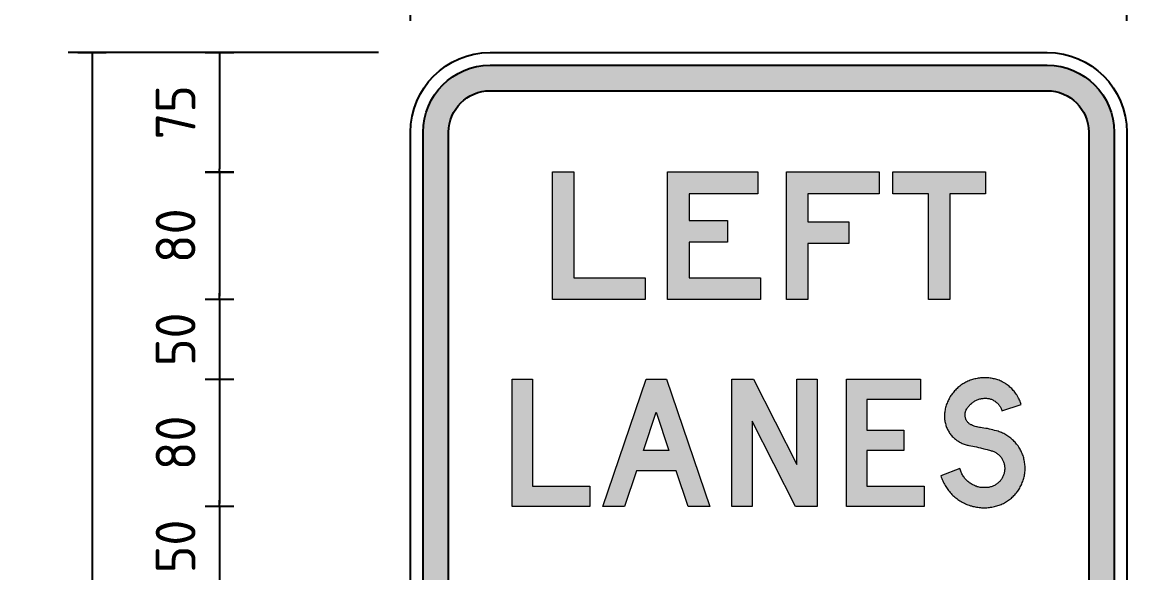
# Model space of a CAD drawing. Extents: x 0 to 420, y 0 to 297.
# Drawn here: x 117.3 to 186.7, y 192.3 to 226.9 of the extents above; entities that cross this region are included whole.
import ezdxf

# ---------------------------------------------------------------- set-up
doc = ezdxf.new("R2010")
doc.units = 0
doc.layers.get('0').update_dxf_attribs({"linetype": 'CONTINUOUS'})
doc.layers.get('DEFPOINTS').update_dxf_attribs({"linetype": 'CONTINUOUS'})
for name, color, linetype in [('L25', 1, 'CONTINUOUS'), ('L35', 3, 'CONTINUOUS'), ('T25', 1, 'CONTINUOUS')]:
    doc.layers.add(name, color=color, linetype=linetype)
doc.styles.add('ISO', font='iso3098b.shx')
doc.dimstyles.new('SIGNSDIM', dxfattribs={"dimtxt": 2.5, "dimasz": 0.2, "dimexe": 1.5, "dimexo": 2, "dimgap": 1.5, "dimtad": 1, "dimdec": 4, "dimlfac": 10, "dimrnd": 1, "dimdsep": 46, "dimtxsty": 'ISO', "dimblk": 'SGNDIM', "dimcen": 2.5, "dimse2": 1, "dimadec": 0, "dimazin": 0, "dimtfac": 1, "dimtdec": 4, "dimtix": 1, "dimtmove": 0, "dimatfit": 3, "dimldrblk": 'SGNDIM', "dimfxl": 1, "dimtolj": 1, "dimtzin": 0, "dimarcsym": 0})

# ---------------------------------------------------------------- blocks, each defined once
blk = doc.blocks.new('SGNDIM')
for p, q in [((0, 4.5), (0, -4.5)), ((0, 0), (-1, 0))]:
    blk.add_line(p, q)
blk = doc.blocks.new('*D13')
at = {"layer": 'DEFPOINTS', "color": 0, "transparency": 16777216}
for p in [(186.698, 237.943), (141.698, 224.943), (186.698, 224.943)]:
    blk.add_point(p, dxfattribs=at)
at = {"layer": 'T25', "color": 0, "lineweight": -2, "transparency": 16777216}
for p, q in [((141.698, 226.943), (141.698, 239.443)), ((186.698, 226.943), (186.698, 239.443)), ((141.898, 237.943), (186.498, 237.943))]:
    blk.add_line(p, q, dxfattribs=at)
at = {"layer": 'T25', "color": 0, "lineweight": -2, "transparency": 16777216, "xscale": 0.2, "yscale": 0.2, "zscale": 0.2, "rotation": 180}
blk.add_blockref('SGNDIM', (141.698, 237.943), dxfattribs=at)
at = {"layer": 'T25', "color": 0, "lineweight": -2, "transparency": 16777216, "xscale": 0.2, "yscale": 0.2, "zscale": 0.2}
blk.add_blockref('SGNDIM', (186.698, 237.943), dxfattribs=at)
at = {"layer": 'T25', "color": 0, "transparency": 16777216, "insert": (164.198, 240.693), "char_height": 2.5, "attachment_point": 5, "style": 'ISO'}
blk.add_mtext('\\A1;450', dxfattribs=at)
blk = doc.blocks.new('*D20')
at = {"layer": 'DEFPOINTS', "color": 0, "transparency": 16777216}
for p in [(141.698, 196.443), (129.698, 191.443), (141.698, 191.443)]:
    blk.add_point(p, dxfattribs=at)
at = {"layer": 'T25', "color": 0, "lineweight": -2, "transparency": 16777216}
for p, q in [((129.698, 196.643), (129.698, 196.843)), ((129.698, 196.443), (129.698, 191.443)), ((129.698, 191.243), (129.698, 191.043))]:
    blk.add_line(p, q, dxfattribs=at)
at = {"layer": 'T25', "color": 0, "lineweight": -2, "transparency": 16777216, "xscale": 0.2, "yscale": 0.2, "zscale": 0.2}
for p, rotation in [((129.698, 196.443), 270), ((129.698, 191.443), 90)]:
    blk.add_blockref('SGNDIM', p, dxfattribs=dict(at, rotation=rotation))
at = {"layer": 'T25', "color": 0, "transparency": 16777216, "insert": (126.948, 193.943), "char_height": 2.5, "attachment_point": 5, "rotation": 90, "style": 'ISO'}
blk.add_mtext('\\A1;50', dxfattribs=at)
blk = doc.blocks.new('*D21')
at = {"layer": 'DEFPOINTS', "color": 0, "transparency": 16777216}
for p in [(141.698, 204.443), (129.698, 196.443), (141.698, 196.443)]:
    blk.add_point(p, dxfattribs=at)
at = {"layer": 'T25', "color": 0, "lineweight": -2, "transparency": 16777216}
blk.add_line((129.698, 204.243), (129.698, 196.643), dxfattribs=at)
at = {"layer": 'T25', "color": 0, "lineweight": -2, "transparency": 16777216, "xscale": 0.2, "yscale": 0.2, "zscale": 0.2}
for p, rotation in [((129.698, 204.443), 90), ((129.698, 196.443), 270)]:
    blk.add_blockref('SGNDIM', p, dxfattribs=dict(at, rotation=rotation))
at = {"layer": 'T25', "color": 0, "transparency": 16777216, "insert": (126.948, 200.443), "char_height": 2.5, "attachment_point": 5, "rotation": 90, "style": 'ISO'}
blk.add_mtext('\\A1;80', dxfattribs=at)
blk = doc.blocks.new('*D22')
at = {"layer": 'DEFPOINTS', "color": 0, "transparency": 16777216}
for p in [(141.698, 209.443), (129.698, 204.443), (141.698, 204.443)]:
    blk.add_point(p, dxfattribs=at)
at = {"layer": 'T25', "color": 0, "lineweight": -2, "transparency": 16777216}
for p, q in [((129.698, 209.643), (129.698, 209.843)), ((129.698, 209.443), (129.698, 204.443)), ((129.698, 204.243), (129.698, 204.043))]:
    blk.add_line(p, q, dxfattribs=at)
at = {"layer": 'T25', "color": 0, "lineweight": -2, "transparency": 16777216, "xscale": 0.2, "yscale": 0.2, "zscale": 0.2}
for p, rotation in [((129.698, 209.443), 270), ((129.698, 204.443), 90)]:
    blk.add_blockref('SGNDIM', p, dxfattribs=dict(at, rotation=rotation))
at = {"layer": 'T25', "color": 0, "transparency": 16777216, "insert": (126.948, 206.943), "char_height": 2.5, "attachment_point": 5, "rotation": 90, "style": 'ISO'}
blk.add_mtext('\\A1;50', dxfattribs=at)
blk = doc.blocks.new('*D23')
at = {"layer": 'DEFPOINTS', "color": 0, "transparency": 16777216}
for p in [(141.698, 217.443), (129.698, 209.443), (141.698, 209.443)]:
    blk.add_point(p, dxfattribs=at)
at = {"layer": 'T25', "color": 0, "lineweight": -2, "transparency": 16777216}
blk.add_line((129.698, 217.243), (129.698, 209.643), dxfattribs=at)
at = {"layer": 'T25', "color": 0, "lineweight": -2, "transparency": 16777216, "xscale": 0.2, "yscale": 0.2, "zscale": 0.2}
for p, rotation in [((129.698, 217.443), 90), ((129.698, 209.443), 270)]:
    blk.add_blockref('SGNDIM', p, dxfattribs=dict(at, rotation=rotation))
at = {"layer": 'T25', "color": 0, "transparency": 16777216, "insert": (126.948, 213.443), "char_height": 2.5, "attachment_point": 5, "rotation": 90, "style": 'ISO'}
blk.add_mtext('\\A1;80', dxfattribs=at)
blk = doc.blocks.new('*D24')
at = {"layer": 'DEFPOINTS', "color": 0, "transparency": 16777216}
for p in [(141.698, 224.943), (129.698, 217.443), (141.698, 217.443)]:
    blk.add_point(p, dxfattribs=at)
at = {"layer": 'T25', "color": 0, "lineweight": -2, "transparency": 16777216}
for p, q in [((139.698, 224.943), (128.198, 224.943)), ((129.698, 224.743), (129.698, 217.643))]:
    blk.add_line(p, q, dxfattribs=at)
at = {"layer": 'T25', "color": 0, "lineweight": -2, "transparency": 16777216, "xscale": 0.2, "yscale": 0.2, "zscale": 0.2}
for p, rotation in [((129.698, 224.943), 90), ((129.698, 217.443), 270)]:
    blk.add_blockref('SGNDIM', p, dxfattribs=dict(at, rotation=rotation))
at = {"layer": 'T25', "color": 0, "transparency": 16777216, "insert": (126.948, 221.193), "char_height": 2.5, "attachment_point": 5, "rotation": 90, "style": 'ISO'}
blk.add_mtext('\\A1;75', dxfattribs=at)
blk = doc.blocks.new('*D40')
at = {"layer": 'DEFPOINTS', "color": 0, "transparency": 16777216}
for p in [(141.698, 224.943), (121.698, 149.943), (141.698, 149.943)]:
    blk.add_point(p, dxfattribs=at)
at = {"layer": 'T25', "color": 0, "lineweight": -2, "transparency": 16777216}
for p, q in [((139.698, 224.943), (120.198, 224.943)), ((121.698, 224.743), (121.698, 150.143)), ((139.698, 149.943), (120.198, 149.943))]:
    blk.add_line(p, q, dxfattribs=at)
at = {"layer": 'T25', "color": 0, "lineweight": -2, "transparency": 16777216, "xscale": 0.2, "yscale": 0.2, "zscale": 0.2}
for p, rotation in [((121.698, 224.943), 90), ((121.698, 149.943), 270)]:
    blk.add_blockref('SGNDIM', p, dxfattribs=dict(at, rotation=rotation))
at = {"layer": 'T25', "color": 0, "transparency": 16777216, "insert": (118.948, 187.443), "char_height": 2.5, "attachment_point": 5, "rotation": 90, "style": 'ISO'}
blk.add_mtext('\\A1;750', dxfattribs=at)

msp = doc.modelspace()

# ---------------------------------------------------------------- hatches: boundary and pattern name
at = {"layer": 'L25'}
h = msp.add_hatch(color=256, dxfattribs=at)
edge = h.paths.add_edge_path(flags=16)
edge.add_line((144.097897, 154.943323), (144.097897, 219.943323))
edge.add_arc((146.697897, 219.943323), 2.6, 90, 180, ccw=False)
edge.add_line((146.697897, 222.543323), (181.697897, 222.543323))
edge.add_arc((181.697897, 219.943323), 2.6, 0, 90, ccw=False)
edge.add_line((184.297897, 219.943323), (184.297897, 154.943323))
edge.add_arc((181.697897, 154.943323), 2.6, -90, 0, ccw=False)
edge.add_line((181.697897, 152.343323), (146.697897, 152.343323))
edge.add_arc((146.697897, 154.943323), 2.6, 180, 270, ccw=False)
edge = h.paths.add_edge_path()
edge.add_line((142.497897, 154.943323), (142.497897, 219.943323))
edge.add_arc((146.697897, 219.943323), 4.2, 90, 180, ccw=False)
edge.add_line((146.697897, 224.143323), (181.697897, 224.143323))
edge.add_arc((181.697897, 219.943323), 4.2, 0, 90, ccw=False)
edge.add_line((185.897897, 219.943323), (185.897897, 154.943323))
edge.add_arc((181.697897, 154.943323), 4.2, -90, 0, ccw=False)
edge.add_line((181.697897, 150.743323), (146.697897, 150.743323))
edge.add_arc((146.697897, 154.943323), 4.2, 180, 270, ccw=False)
h = msp.add_hatch(color=256, dxfattribs=at)
h.paths.add_polyline_path([(171.987585, 217.446086), (177.823229, 217.446086), (177.823229, 216.084032), (175.583407, 216.084032), (175.583407, 209.443263), (174.227407, 209.443263), (174.227407, 216.084032), (171.987585, 216.084032)])
h.paths.add_polyline_path([(165.310494, 217.446086), (171.146138, 217.446086), (171.146138, 216.084032), (166.666494, 216.084032), (166.666494, 214.322442), (169.227156, 214.322442), (169.227156, 212.966442), (166.666494, 212.966442), (166.666494, 209.443263), (165.310494, 209.443263)])
h.paths.add_polyline_path([(157.852492, 217.446086), (163.52469, 217.446086), (163.52469, 216.084032), (159.208493, 216.084032), (159.208493, 214.407192), (161.605708, 214.407192), (161.605708, 213.045138), (159.208493, 213.045138), (159.208493, 210.805317), (163.688137, 210.805317), (163.688137, 209.443263), (157.852492, 209.443263)])
h.paths.add_polyline_path([(150.61242, 217.446086), (151.96842, 217.446086), (151.96842, 210.805317), (156.448064, 210.805317), (156.448064, 209.443263), (150.61242, 209.443263)])
h = msp.add_hatch(color=256, dxfattribs=at)
h.paths.add_polyline_path([(169.087923, 204.443012), (173.72496, 204.443012), (173.72496, 203.165708), (170.371281, 203.165708), (170.371281, 201.246725), (172.683746, 201.246725), (172.683746, 199.963368), (170.371281, 199.963368), (170.371281, 197.723546), (173.967103, 197.723546), (173.967103, 196.446242), (169.087923, 196.446242)])
h.paths.add_polyline_path([(161.890225, 204.443012), (163.246226, 204.443012), (165.96428, 199.0856), (165.96428, 204.443012), (167.241584, 204.443012), (167.241584, 196.446242), (165.885583, 196.446242), (163.167529, 201.803654), (163.167529, 196.446242), (161.890225, 196.446242)])
h.paths.add_polyline_path([(153.784492, 196.446242), (156.502546, 204.443012), (157.77985, 204.443012), (160.497904, 196.446242), (159.13585, 196.446242), (158.379153, 198.686064), (155.903242, 198.686064), (155.140492, 196.446242)])
h.paths.add_polyline_path([(157.937243, 199.963368), (156.339099, 199.963368), (157.138171, 202.366636)], flags=16)
h.paths.add_polyline_path([(148.082026, 204.443012), (149.35933, 204.443012), (149.35933, 197.723546), (152.961206, 197.723546), (152.961206, 196.446242), (148.082026, 196.446242)])
h.paths.add_polyline_path([(178.852336, 202.445333), (180.050943, 202.844869), (180.032783, 202.917511), (180.008568, 202.984101), (179.984354, 203.056744), (179.954086, 203.123333), (179.923818, 203.189922), (179.893551, 203.256511), (179.857229, 203.323101), (179.820908, 203.383637), (179.784586, 203.450226), (179.742211, 203.510762), (179.699836, 203.571297), (179.657461, 203.625779), (179.609033, 203.686315), (179.560604, 203.740797), (179.512176, 203.795279), (179.463747, 203.849762), (179.409265, 203.89819), (179.354783, 203.946619), (179.3003, 203.995047), (179.239765, 204.043476), (179.185283, 204.085851), (179.124747, 204.128226), (179.064211, 204.170601), (178.997622, 204.206922), (178.937086, 204.243244), (178.870497, 204.279565), (178.803908, 204.309833), (178.737318, 204.340101), (178.670729, 204.370369), (178.598086, 204.394583), (178.531497, 204.418797), (178.458854, 204.436958), (178.392265, 204.455119), (178.319622, 204.47328), (178.246979, 204.49144), (178.174336, 204.503547), (178.101693, 204.509601), (178.02905, 204.515655), (177.956407, 204.521708), (177.877711, 204.527762), (177.805068, 204.527762), (177.732425, 204.527762), (177.659782, 204.521708), (177.587139, 204.521708), (177.508443, 204.515655), (177.4358, 204.509601), (177.363157, 204.497494), (177.284461, 204.485387), (177.211818, 204.47328), (177.139175, 204.455119), (177.066532, 204.436958), (176.993889, 204.418797), (176.9273, 204.394583), (176.854657, 204.370369), (176.782014, 204.340101), (176.715425, 204.315887), (176.648836, 204.279565), (176.582246, 204.249297), (176.515657, 204.212976), (176.449068, 204.176655), (176.388532, 204.140333), (176.321943, 204.097958), (176.261407, 204.055583), (176.200871, 204.007154), (176.146389, 203.964779), (176.085853, 203.916351), (176.031371, 203.861869), (175.976889, 203.81344), (175.922407, 203.758958), (175.873978, 203.704476), (175.82555, 203.649994), (175.777121, 203.589458), (175.728693, 203.528922), (175.686318, 203.468387), (175.643943, 203.407851), (175.607621, 203.347315), (175.565246, 203.280726), (175.528925, 203.214136), (175.492603, 203.147547), (175.462335, 203.080958), (175.432068, 203.014369), (175.4018, 202.941726), (175.377585, 202.875136), (175.353371, 202.802494), (175.33521, 202.729851), (175.310996, 202.657208), (175.292835, 202.584565), (175.280728, 202.511922), (175.268621, 202.439279), (175.256514, 202.366636), (175.25046, 202.300047), (175.244407, 202.233458), (175.238353, 202.166868), (175.238353, 202.106333), (175.238353, 202.039743), (175.244407, 201.973154), (175.25046, 201.906565), (175.256514, 201.846029), (175.268621, 201.77944), (175.280728, 201.71285), (175.298889, 201.652315), (175.31705, 201.585725), (175.33521, 201.52519), (175.353371, 201.464654), (175.377585, 201.404118), (175.407853, 201.343583), (175.432068, 201.283047), (175.462335, 201.228565), (175.498657, 201.168029), (175.528925, 201.113547), (175.565246, 201.059065), (175.607621, 201.004582), (175.643943, 200.956154), (175.686318, 200.901672), (175.728693, 200.853243), (175.777121, 200.804815), (175.82555, 200.76244), (175.873978, 200.720065), (175.922407, 200.67769), (175.970835, 200.635315), (176.025318, 200.598993), (176.0798, 200.562672), (176.134282, 200.52635), (176.188764, 200.496082), (176.243246, 200.465814), (176.297728, 200.435547), (176.358264, 200.411332), (176.412746, 200.387118), (176.473282, 200.362904), (176.533818, 200.344743), (176.594353, 200.326582), (176.654889, 200.308422), (176.715425, 200.296314), (176.775961, 200.284207), (176.897032, 200.266047), (177.018104, 200.241832), (177.133121, 200.211564), (177.254193, 200.18735), (177.375264, 200.157082), (177.496336, 200.126814), (177.708211, 200.072332), (177.920086, 200.01785), (178.131961, 199.963368), (178.18039, 199.951261), (178.234872, 199.939154), (178.2833, 199.920993), (178.331729, 199.902832), (178.374104, 199.878618), (178.422532, 199.854404), (178.464907, 199.830189), (178.507282, 199.799921), (178.549657, 199.769654), (178.592032, 199.739386), (178.634407, 199.709118), (178.670729, 199.672796), (178.70705, 199.636475), (178.743372, 199.600154), (178.77364, 199.557779), (178.803908, 199.515404), (178.834175, 199.473029), (178.864443, 199.430654), (178.888658, 199.382225), (178.912872, 199.33985), (178.931033, 199.291421), (178.949193, 199.242993), (178.967354, 199.194564), (178.979461, 199.146136), (178.991568, 199.097707), (179.003675, 199.043225), (179.015783, 198.994796), (179.015783, 198.940314), (179.021836, 198.891886), (179.021836, 198.837403), (179.021836, 198.788975), (179.015783, 198.734493), (179.015783, 198.686064), (179.003675, 198.631582), (178.991568, 198.583153), (178.979461, 198.528671), (178.967354, 198.480243), (178.949193, 198.431814), (178.931033, 198.383385), (178.906818, 198.334957), (178.888658, 198.286528), (178.85839, 198.2381), (178.834175, 198.195725), (178.803908, 198.15335), (178.77364, 198.110975), (178.737318, 198.0686), (178.70705, 198.026225), (178.670729, 197.989903), (178.628354, 197.953582), (178.592032, 197.91726), (178.549657, 197.886993), (178.507282, 197.856725), (178.464907, 197.826457), (178.416479, 197.796189), (178.374104, 197.771975), (178.325675, 197.74776), (178.277247, 197.7296), (178.228818, 197.705385), (178.18039, 197.693278), (178.125907, 197.675117), (178.077479, 197.66301), (178.022997, 197.650903), (177.974568, 197.64485), (177.914032, 197.638796), (177.853497, 197.632742), (177.792961, 197.632742), (177.726372, 197.632742), (177.665836, 197.632742), (177.6053, 197.638796), (177.544764, 197.64485), (177.484229, 197.650903), (177.423693, 197.66301), (177.363157, 197.681171), (177.302621, 197.693278), (177.248139, 197.717492), (177.187604, 197.735653), (177.133121, 197.759867), (177.078639, 197.784082), (177.018104, 197.808296), (176.969675, 197.838564), (176.915193, 197.874885), (176.860711, 197.905153), (176.812282, 197.941475), (176.763854, 197.977796), (176.715425, 198.020171), (176.67305, 198.062546), (176.624621, 198.104921), (176.582246, 198.147296), (176.545925, 198.195725), (176.50355, 198.2381), (176.467228, 198.292582), (176.436961, 198.34101), (176.400639, 198.395493), (176.370371, 198.443921), (176.340103, 198.498403), (176.315889, 198.552886), (176.291675, 198.613421), (176.267461, 198.667903), (176.2493, 198.728439), (176.231139, 198.788975), (176.212978, 198.843457), (175.014371, 198.365225), (175.038585, 198.286528), (175.068853, 198.213885), (175.099121, 198.141243), (175.129389, 198.062546), (175.159657, 197.989903), (175.195978, 197.91726), (175.2323, 197.850671), (175.274675, 197.778028), (175.31705, 197.711439), (175.359425, 197.64485), (175.4018, 197.57826), (175.450228, 197.511671), (175.498657, 197.445082), (175.553139, 197.384546), (175.601568, 197.32401), (175.65605, 197.263475), (175.710532, 197.208992), (175.771068, 197.148457), (175.831603, 197.093975), (175.892139, 197.045546), (175.952675, 196.991064), (176.013211, 196.942635), (176.0798, 196.894207), (176.146389, 196.851832), (176.212978, 196.803403), (176.279568, 196.767082), (176.352211, 196.724707), (176.424853, 196.688385), (176.497496, 196.652064), (176.570139, 196.615742), (176.642782, 196.585474), (176.715425, 196.555207), (176.794121, 196.530992), (176.866764, 196.500724), (176.945461, 196.482564), (177.024157, 196.458349), (177.0968, 196.440189), (177.175496, 196.422028), (177.260246, 196.409921), (177.338943, 196.397814), (177.417639, 196.385706), (177.496336, 196.379653), (177.575032, 196.373599), (177.653729, 196.373599), (177.738479, 196.367546), (177.817175, 196.373599), (177.895872, 196.373599), (177.974568, 196.379653), (178.059318, 196.39176), (178.138015, 196.397814), (178.216711, 196.415974), (178.295407, 196.428082), (178.374104, 196.446242), (178.446747, 196.464403), (178.51939, 196.482564), (178.592032, 196.506778), (178.664675, 196.530992), (178.731265, 196.555207), (178.803908, 196.585474), (178.870497, 196.615742), (178.937086, 196.64601), (179.003675, 196.682332), (179.070265, 196.718653), (179.136854, 196.754974), (179.19739, 196.797349), (179.263979, 196.839724), (179.324515, 196.882099), (179.378997, 196.930528), (179.439533, 196.978957), (179.494015, 197.027385), (179.548497, 197.081867), (179.602979, 197.130296), (179.657461, 197.184778), (179.70589, 197.245314), (179.754318, 197.299796), (179.802747, 197.360332), (179.845122, 197.420867), (179.887497, 197.481403), (179.929872, 197.547992), (179.966193, 197.608528), (180.002515, 197.675117), (180.038836, 197.741707), (180.075158, 197.808296), (180.105426, 197.880939), (180.12964, 197.947528), (180.159908, 198.020171), (180.184122, 198.092814), (180.202283, 198.165457), (180.226497, 198.2381), (180.244658, 198.310743), (180.256765, 198.383385), (180.274926, 198.456028), (180.280979, 198.528671), (180.293086, 198.607368), (180.29914, 198.680011), (180.305194, 198.752653), (180.305194, 198.83135), (180.305194, 198.903993), (180.29914, 198.982689), (180.293086, 199.055332), (180.287033, 199.134028), (180.274926, 199.206671), (180.262819, 199.279314), (180.250711, 199.351957), (180.232551, 199.4246), (180.21439, 199.503296), (180.196229, 199.569886), (180.172015, 199.642529), (180.141747, 199.715171), (180.117533, 199.781761), (180.087265, 199.854404), (180.056997, 199.920993), (180.020676, 199.987582), (179.984354, 200.054172), (179.948033, 200.120761), (179.905658, 200.181297), (179.863283, 200.247886), (179.820908, 200.308422), (179.772479, 200.362904), (179.724051, 200.423439), (179.675622, 200.477922), (179.627193, 200.538457), (179.572711, 200.586886), (179.518229, 200.641368), (179.457693, 200.689797), (179.403211, 200.738225), (179.342675, 200.786654), (179.28214, 200.829029), (179.221604, 200.871404), (179.155015, 200.913779), (179.094479, 200.9501), (179.02789, 200.986422), (178.9613, 201.022743), (178.894711, 201.059065), (178.822068, 201.089332), (178.755479, 201.113547), (178.682836, 201.143815), (178.610193, 201.168029), (178.501229, 201.198297), (178.392265, 201.228565), (178.2833, 201.258832), (178.168282, 201.2891), (178.059318, 201.313315), (177.9443, 201.337529), (177.835336, 201.35569), (177.720318, 201.37385), (177.6053, 201.392011), (177.496336, 201.404118), (177.429747, 201.416225), (177.363157, 201.428333), (177.302621, 201.44044), (177.242086, 201.452547), (177.175496, 201.470708), (177.114961, 201.494922), (177.054425, 201.513083), (176.993889, 201.537297), (176.933354, 201.567565), (176.897032, 201.579672), (176.866764, 201.603886), (176.830443, 201.622047), (176.800175, 201.646261), (176.769907, 201.670475), (176.739639, 201.69469), (176.715425, 201.724958), (176.691211, 201.755225), (176.666996, 201.785493), (176.642782, 201.815761), (176.624621, 201.852083), (176.606461, 201.888404), (176.5883, 201.918672), (176.576193, 201.954993), (176.558032, 201.997368), (176.551978, 202.03369), (176.539871, 202.070011), (176.533818, 202.106333), (176.533818, 202.148708), (176.533818, 202.185029), (176.533818, 202.227404), (176.533818, 202.263726), (176.539871, 202.306101), (176.545925, 202.342422), (176.558032, 202.378743), (176.570139, 202.415065), (176.582246, 202.45744), (176.594353, 202.487708), (176.612514, 202.524029), (176.642782, 202.572458), (176.67305, 202.620886), (176.703318, 202.669315), (176.733586, 202.71169), (176.769907, 202.754065), (176.806229, 202.79644), (176.84255, 202.838815), (176.884925, 202.875136), (176.9273, 202.911458), (176.969675, 202.947779), (177.01205, 202.984101), (177.060479, 203.014369), (177.102854, 203.044636), (177.151282, 203.074904), (177.199711, 203.099119), (177.254193, 203.123333), (177.302621, 203.147547), (177.357104, 203.165708), (177.405532, 203.183869), (177.460014, 203.202029), (177.514497, 203.214136), (177.568979, 203.226244), (177.623461, 203.232297), (177.677943, 203.238351), (177.732425, 203.244404), (177.786907, 203.244404), (177.835336, 203.244404), (177.889818, 203.244404), (177.938247, 203.238351), (177.986675, 203.232297), (178.041157, 203.22019), (178.089586, 203.208083), (178.138015, 203.195976), (178.186443, 203.177815), (178.234872, 203.159654), (178.2833, 203.13544), (178.325675, 203.111226), (178.36805, 203.087011), (178.416479, 203.056744), (178.4528, 203.026476), (178.495175, 202.996208), (178.53755, 202.96594), (178.573872, 202.929619), (178.610193, 202.893297), (178.640461, 202.850922), (178.670729, 202.808547), (178.700997, 202.772226), (178.731265, 202.723797), (178.755479, 202.681422), (178.779693, 202.639047), (178.803908, 202.590618), (178.822068, 202.54219), (178.840229, 202.493761)])

# ---------------------------------------------------------------- linework, layer by layer
for points in [[(142.497897, 154.943323), (142.497897, 219.943323, -0.414213562), (146.697897, 224.143323), (181.697897, 224.143323, -0.414213562), (185.897897, 219.943323), (185.897897, 154.943323, -0.414213562), (181.697897, 150.743323), (146.697897, 150.743323, -0.414213562)], [(144.097897, 154.943323), (144.097897, 219.943323, -0.414213562), (146.697897, 222.543323), (181.697897, 222.543323, -0.414213562), (184.297897, 219.943323), (184.297897, 154.943323, -0.414213562), (181.697897, 152.343323), (146.697897, 152.343323, -0.414213562)]]:
    msp.add_lwpolyline(points, format="xyb", close=True, dxfattribs=at)
at = {"layer": 'L25', "lineweight": 0}
for points in [[(150.61242, 217.446086), (151.96842, 217.446086), (151.96842, 210.805317), (156.448064, 210.805317), (156.448064, 209.443263), (150.61242, 209.443263), (150.61242, 217.446086)], [(157.852492, 217.446086), (163.52469, 217.446086), (163.52469, 216.084032), (159.208493, 216.084032), (159.208493, 214.407192), (161.605708, 214.407192), (161.605708, 213.045138), (159.208493, 213.045138), (159.208493, 210.805317), (163.688137, 210.805317), (163.688137, 209.443263), (157.852492, 209.443263), (157.852492, 217.446086)], [(165.310494, 217.446086), (171.146138, 217.446086), (171.146138, 216.084032), (166.666494, 216.084032), (166.666494, 214.322442), (169.227156, 214.322442), (169.227156, 212.966442), (166.666494, 212.966442), (166.666494, 209.443263), (165.310494, 209.443263), (165.310494, 217.446086)], [(171.987585, 217.446086), (177.823229, 217.446086), (177.823229, 216.084032), (175.583407, 216.084032), (175.583407, 209.443263), (174.227407, 209.443263), (174.227407, 216.084032), (171.987585, 216.084032), (171.987585, 217.446086)], [(148.082026, 204.443012), (149.35933, 204.443012), (149.35933, 197.723546), (152.961206, 197.723546), (152.961206, 196.446242), (148.082026, 196.446242), (148.082026, 204.443012)], [(153.784492, 196.446242), (156.502546, 204.443012), (157.77985, 204.443012), (160.497904, 196.446242), (159.13585, 196.446242), (158.379153, 198.686064), (155.903242, 198.686064), (155.140492, 196.446242), (153.784492, 196.446242)], [(161.890225, 204.443012), (163.246226, 204.443012), (165.96428, 199.0856), (165.96428, 204.443012), (167.241584, 204.443012), (167.241584, 196.446242), (165.885583, 196.446242), (163.167529, 201.803654), (163.167529, 196.446242), (161.890225, 196.446242), (161.890225, 204.443012)], [(169.087923, 204.443012), (173.72496, 204.443012), (173.72496, 203.165708), (170.371281, 203.165708), (170.371281, 201.246725), (172.683746, 201.246725), (172.683746, 199.963368), (170.371281, 199.963368), (170.371281, 197.723546), (173.967103, 197.723546), (173.967103, 196.446242), (169.087923, 196.446242), (169.087923, 204.443012)], [(178.852336, 202.445333), (180.050943, 202.844869), (180.032783, 202.917511), (180.008568, 202.984101), (179.984354, 203.056744), (179.954086, 203.123333), (179.923818, 203.189922), (179.893551, 203.256511), (179.857229, 203.323101), (179.820908, 203.383637), (179.784586, 203.450226), (179.742211, 203.510762), (179.699836, 203.571297), (179.657461, 203.625779), (179.609033, 203.686315), (179.560604, 203.740797), (179.512176, 203.795279), (179.463747, 203.849762), (179.409265, 203.89819), (179.354783, 203.946619), (179.3003, 203.995047), (179.239765, 204.043476), (179.185283, 204.085851), (179.124747, 204.128226), (179.064211, 204.170601), (178.997622, 204.206922), (178.937086, 204.243244), (178.870497, 204.279565), (178.803908, 204.309833), (178.737318, 204.340101), (178.670729, 204.370369), (178.598086, 204.394583), (178.531497, 204.418797), (178.458854, 204.436958), (178.392265, 204.455119), (178.319622, 204.47328), (178.246979, 204.49144), (178.174336, 204.503547), (178.101693, 204.509601), (178.02905, 204.515655), (177.956407, 204.521708), (177.877711, 204.527762), (177.805068, 204.527762), (177.732425, 204.527762), (177.659782, 204.521708), (177.587139, 204.521708), (177.508443, 204.515655), (177.4358, 204.509601), (177.363157, 204.497494), (177.284461, 204.485387), (177.211818, 204.47328), (177.139175, 204.455119), (177.066532, 204.436958), (176.993889, 204.418797), (176.9273, 204.394583), (176.854657, 204.370369), (176.782014, 204.340101), (176.715425, 204.315887), (176.648836, 204.279565), (176.582246, 204.249297), (176.515657, 204.212976), (176.449068, 204.176655), (176.388532, 204.140333), (176.321943, 204.097958), (176.261407, 204.055583), (176.200871, 204.007154), (176.146389, 203.964779), (176.085853, 203.916351), (176.031371, 203.861869), (175.976889, 203.81344), (175.922407, 203.758958), (175.873978, 203.704476), (175.82555, 203.649994), (175.777121, 203.589458), (175.728693, 203.528922), (175.686318, 203.468387), (175.643943, 203.407851), (175.607621, 203.347315), (175.565246, 203.280726), (175.528925, 203.214136), (175.492603, 203.147547), (175.462335, 203.080958), (175.432068, 203.014369), (175.4018, 202.941726), (175.377585, 202.875136), (175.353371, 202.802494), (175.33521, 202.729851), (175.310996, 202.657208), (175.292835, 202.584565), (175.280728, 202.511922), (175.268621, 202.439279), (175.256514, 202.366636), (175.25046, 202.300047), (175.244407, 202.233458), (175.238353, 202.166868), (175.238353, 202.106333), (175.238353, 202.039743), (175.244407, 201.973154), (175.25046, 201.906565), (175.256514, 201.846029), (175.268621, 201.77944), (175.280728, 201.71285), (175.298889, 201.652315), (175.31705, 201.585725), (175.33521, 201.52519), (175.353371, 201.464654), (175.377585, 201.404118), (175.407853, 201.343583), (175.432068, 201.283047), (175.462335, 201.228565), (175.498657, 201.168029), (175.528925, 201.113547), (175.565246, 201.059065), (175.607621, 201.004582), (175.643943, 200.956154), (175.686318, 200.901672), (175.728693, 200.853243), (175.777121, 200.804815), (175.82555, 200.76244), (175.873978, 200.720065), (175.922407, 200.67769), (175.970835, 200.635315), (176.025318, 200.598993), (176.0798, 200.562672), (176.134282, 200.52635), (176.188764, 200.496082), (176.243246, 200.465814), (176.297728, 200.435547), (176.358264, 200.411332), (176.412746, 200.387118), (176.473282, 200.362904), (176.533818, 200.344743), (176.594353, 200.326582), (176.654889, 200.308422), (176.715425, 200.296314), (176.775961, 200.284207), (176.897032, 200.266047), (177.018104, 200.241832), (177.133121, 200.211564), (177.254193, 200.18735), (177.375264, 200.157082), (177.496336, 200.126814), (177.708211, 200.072332), (177.920086, 200.01785), (178.131961, 199.963368), (178.18039, 199.951261), (178.234872, 199.939154), (178.2833, 199.920993), (178.331729, 199.902832), (178.374104, 199.878618), (178.422532, 199.854404), (178.464907, 199.830189), (178.507282, 199.799921), (178.549657, 199.769654), (178.592032, 199.739386), (178.634407, 199.709118), (178.670729, 199.672796), (178.70705, 199.636475), (178.743372, 199.600154), (178.77364, 199.557779), (178.803908, 199.515404), (178.834175, 199.473029), (178.864443, 199.430654), (178.888658, 199.382225), (178.912872, 199.33985), (178.931033, 199.291421), (178.949193, 199.242993), (178.967354, 199.194564), (178.979461, 199.146136), (178.991568, 199.097707), (179.003675, 199.043225), (179.015783, 198.994796), (179.015783, 198.940314), (179.021836, 198.891886), (179.021836, 198.837403), (179.021836, 198.788975), (179.015783, 198.734493), (179.015783, 198.686064), (179.003675, 198.631582), (178.991568, 198.583153), (178.979461, 198.528671), (178.967354, 198.480243), (178.949193, 198.431814), (178.931033, 198.383385), (178.906818, 198.334957), (178.888658, 198.286528), (178.85839, 198.2381), (178.834175, 198.195725), (178.803908, 198.15335), (178.77364, 198.110975), (178.737318, 198.0686), (178.70705, 198.026225), (178.670729, 197.989903), (178.628354, 197.953582), (178.592032, 197.91726), (178.549657, 197.886993), (178.507282, 197.856725), (178.464907, 197.826457), (178.416479, 197.796189), (178.374104, 197.771975), (178.325675, 197.74776), (178.277247, 197.7296), (178.228818, 197.705385), (178.18039, 197.693278), (178.125907, 197.675117), (178.077479, 197.66301), (178.022997, 197.650903), (177.974568, 197.64485), (177.914032, 197.638796), (177.853497, 197.632742), (177.792961, 197.632742), (177.726372, 197.632742), (177.665836, 197.632742), (177.6053, 197.638796), (177.544764, 197.64485), (177.484229, 197.650903), (177.423693, 197.66301), (177.363157, 197.681171), (177.302621, 197.693278), (177.248139, 197.717492), (177.187604, 197.735653), (177.133121, 197.759867), (177.078639, 197.784082), (177.018104, 197.808296), (176.969675, 197.838564), (176.915193, 197.874885), (176.860711, 197.905153), (176.812282, 197.941475), (176.763854, 197.977796), (176.715425, 198.020171), (176.67305, 198.062546), (176.624621, 198.104921), (176.582246, 198.147296), (176.545925, 198.195725), (176.50355, 198.2381), (176.467228, 198.292582), (176.436961, 198.34101), (176.400639, 198.395493), (176.370371, 198.443921), (176.340103, 198.498403), (176.315889, 198.552886), (176.291675, 198.613421), (176.267461, 198.667903), (176.2493, 198.728439), (176.231139, 198.788975), (176.212978, 198.843457), (175.014371, 198.365225), (175.038585, 198.286528), (175.068853, 198.213885), (175.099121, 198.141243), (175.129389, 198.062546), (175.159657, 197.989903), (175.195978, 197.91726), (175.2323, 197.850671), (175.274675, 197.778028), (175.31705, 197.711439), (175.359425, 197.64485), (175.4018, 197.57826), (175.450228, 197.511671), (175.498657, 197.445082), (175.553139, 197.384546), (175.601568, 197.32401), (175.65605, 197.263475), (175.710532, 197.208992), (175.771068, 197.148457), (175.831603, 197.093975), (175.892139, 197.045546), (175.952675, 196.991064), (176.013211, 196.942635), (176.0798, 196.894207), (176.146389, 196.851832), (176.212978, 196.803403), (176.279568, 196.767082), (176.352211, 196.724707), (176.424853, 196.688385), (176.497496, 196.652064), (176.570139, 196.615742), (176.642782, 196.585474), (176.715425, 196.555207), (176.794121, 196.530992), (176.866764, 196.500724), (176.945461, 196.482564), (177.024157, 196.458349), (177.0968, 196.440189), (177.175496, 196.422028), (177.260246, 196.409921), (177.338943, 196.397814), (177.417639, 196.385706), (177.496336, 196.379653), (177.575032, 196.373599), (177.653729, 196.373599), (177.738479, 196.367546), (177.817175, 196.373599), (177.895872, 196.373599), (177.974568, 196.379653), (178.059318, 196.39176), (178.138015, 196.397814), (178.216711, 196.415974), (178.295407, 196.428082), (178.374104, 196.446242), (178.446747, 196.464403), (178.51939, 196.482564), (178.592032, 196.506778), (178.664675, 196.530992), (178.731265, 196.555207), (178.803908, 196.585474), (178.870497, 196.615742), (178.937086, 196.64601), (179.003675, 196.682332), (179.070265, 196.718653), (179.136854, 196.754974), (179.19739, 196.797349), (179.263979, 196.839724), (179.324515, 196.882099), (179.378997, 196.930528), (179.439533, 196.978957), (179.494015, 197.027385), (179.548497, 197.081867), (179.602979, 197.130296), (179.657461, 197.184778), (179.70589, 197.245314), (179.754318, 197.299796), (179.802747, 197.360332), (179.845122, 197.420867), (179.887497, 197.481403), (179.929872, 197.547992), (179.966193, 197.608528), (180.002515, 197.675117), (180.038836, 197.741707), (180.075158, 197.808296), (180.105426, 197.880939), (180.12964, 197.947528), (180.159908, 198.020171), (180.184122, 198.092814), (180.202283, 198.165457), (180.226497, 198.2381), (180.244658, 198.310743), (180.256765, 198.383385), (180.274926, 198.456028), (180.280979, 198.528671), (180.293086, 198.607368), (180.29914, 198.680011), (180.305194, 198.752653), (180.305194, 198.83135), (180.305194, 198.903993), (180.29914, 198.982689), (180.293086, 199.055332), (180.287033, 199.134028), (180.274926, 199.206671), (180.262819, 199.279314), (180.250711, 199.351957), (180.232551, 199.4246), (180.21439, 199.503296), (180.196229, 199.569886), (180.172015, 199.642529), (180.141747, 199.715171), (180.117533, 199.781761), (180.087265, 199.854404), (180.056997, 199.920993), (180.020676, 199.987582), (179.984354, 200.054172), (179.948033, 200.120761), (179.905658, 200.181297), (179.863283, 200.247886), (179.820908, 200.308422), (179.772479, 200.362904), (179.724051, 200.423439), (179.675622, 200.477922), (179.627193, 200.538457), (179.572711, 200.586886), (179.518229, 200.641368), (179.457693, 200.689797), (179.403211, 200.738225), (179.342675, 200.786654), (179.28214, 200.829029), (179.221604, 200.871404), (179.155015, 200.913779), (179.094479, 200.9501), (179.02789, 200.986422), (178.9613, 201.022743), (178.894711, 201.059065), (178.822068, 201.089332), (178.755479, 201.113547), (178.682836, 201.143815), (178.610193, 201.168029), (178.501229, 201.198297), (178.392265, 201.228565), (178.2833, 201.258832), (178.168282, 201.2891), (178.059318, 201.313315), (177.9443, 201.337529), (177.835336, 201.35569), (177.720318, 201.37385), (177.6053, 201.392011), (177.496336, 201.404118), (177.429747, 201.416225), (177.363157, 201.428333), (177.302621, 201.44044), (177.242086, 201.452547), (177.175496, 201.470708), (177.114961, 201.494922), (177.054425, 201.513083), (176.993889, 201.537297), (176.933354, 201.567565), (176.897032, 201.579672), (176.866764, 201.603886), (176.830443, 201.622047), (176.800175, 201.646261), (176.769907, 201.670475), (176.739639, 201.69469), (176.715425, 201.724958), (176.691211, 201.755225), (176.666996, 201.785493), (176.642782, 201.815761), (176.624621, 201.852083), (176.606461, 201.888404), (176.5883, 201.918672), (176.576193, 201.954993), (176.558032, 201.997368), (176.551978, 202.03369), (176.539871, 202.070011), (176.533818, 202.106333), (176.533818, 202.148708), (176.533818, 202.185029), (176.533818, 202.227404), (176.533818, 202.263726), (176.539871, 202.306101), (176.545925, 202.342422), (176.558032, 202.378743), (176.570139, 202.415065), (176.582246, 202.45744), (176.594353, 202.487708), (176.612514, 202.524029), (176.642782, 202.572458), (176.67305, 202.620886), (176.703318, 202.669315), (176.733586, 202.71169), (176.769907, 202.754065), (176.806229, 202.79644), (176.84255, 202.838815), (176.884925, 202.875136), (176.9273, 202.911458), (176.969675, 202.947779), (177.01205, 202.984101), (177.060479, 203.014369), (177.102854, 203.044636), (177.151282, 203.074904), (177.199711, 203.099119), (177.254193, 203.123333), (177.302621, 203.147547), (177.357104, 203.165708), (177.405532, 203.183869), (177.460014, 203.202029), (177.514497, 203.214136), (177.568979, 203.226244), (177.623461, 203.232297), (177.677943, 203.238351), (177.732425, 203.244404), (177.786907, 203.244404), (177.835336, 203.244404), (177.889818, 203.244404), (177.938247, 203.238351), (177.986675, 203.232297), (178.041157, 203.22019), (178.089586, 203.208083), (178.138015, 203.195976), (178.186443, 203.177815), (178.234872, 203.159654), (178.2833, 203.13544), (178.325675, 203.111226), (178.36805, 203.087011), (178.416479, 203.056744), (178.4528, 203.026476), (178.495175, 202.996208), (178.53755, 202.96594), (178.573872, 202.929619), (178.610193, 202.893297), (178.640461, 202.850922), (178.670729, 202.808547), (178.700997, 202.772226), (178.731265, 202.723797), (178.755479, 202.681422), (178.779693, 202.639047), (178.803908, 202.590618), (178.822068, 202.54219), (178.840229, 202.493761)], [(157.937243, 199.963368), (156.339099, 199.963368), (157.138171, 202.366636), (157.937243, 199.963368)]]:
    msp.add_lwpolyline(points, close=True, dxfattribs=at)
at = {"layer": 'L35'}
msp.add_lwpolyline([(141.697897, 154.943323), (141.697897, 219.943323, -0.414213562), (146.697897, 224.943323), (181.697897, 224.943323, -0.414213562), (186.697897, 219.943323), (186.697897, 154.943323, -0.414213562), (181.697897, 149.943323), (146.697897, 149.943323, -0.414213562)], format="xyb", close=True, dxfattribs=at)

# ---------------------------------------------------------------- dimensions: what is measured, and where the dimension line sits
at = {"layer": 'T25'}
dim = msp.add_linear_dim(base=(186.697897, 237.943323), p1=(141.697897, 224.943323), p2=(186.697897, 224.943323), dimstyle='SIGNSDIM', override={"dimse2": 0}, dxfattribs=at)
dim.commit()
dim.dimension.update_dxf_attribs({"geometry": '*D13', "text_midpoint": (164.197897, 240.693323)})
for base, p1, p2, override, picture, middle in [((121.697897, 149.943323), (141.697897, 224.943323), (141.697897, 149.943323), {"dimse2": 0}, '*D40', (118.947897, 187.443323)), ((129.697897, 209.443323), (141.697897, 217.443323), (141.697897, 209.443323), {"dimse1": 1}, '*D23', (126.947897, 213.443323)), ((129.697897, 204.443323), (141.697897, 209.443323), (141.697897, 204.443323), {"dimse1": 1}, '*D22', (126.947897, 206.943323)), ((129.697897, 196.443323), (141.697897, 204.443323), (141.697897, 196.443323), {"dimse1": 1}, '*D21', (126.947897, 200.443323)), ((129.697897, 191.443323), (141.697897, 196.443323), (141.697897, 191.443323), {"dimse1": 1}, '*D20', (126.947897, 193.943323))]:
    dim = msp.add_linear_dim(base=base, p1=p1, p2=p2, angle=90, dimstyle='SIGNSDIM', override=override, dxfattribs=at)
    dim.commit()
    dim.dimension.update_dxf_attribs({"geometry": picture, "text_midpoint": middle})
dim = msp.add_linear_dim(base=(129.697897, 217.443323), p1=(141.697897, 224.943323), p2=(141.697897, 217.443323), angle=90, dimstyle='SIGNSDIM', dxfattribs=at)
dim.commit()
dim.dimension.update_dxf_attribs({"geometry": '*D24', "text_midpoint": (126.947897, 221.193323)})

doc.saveas('drawing.dxf')
